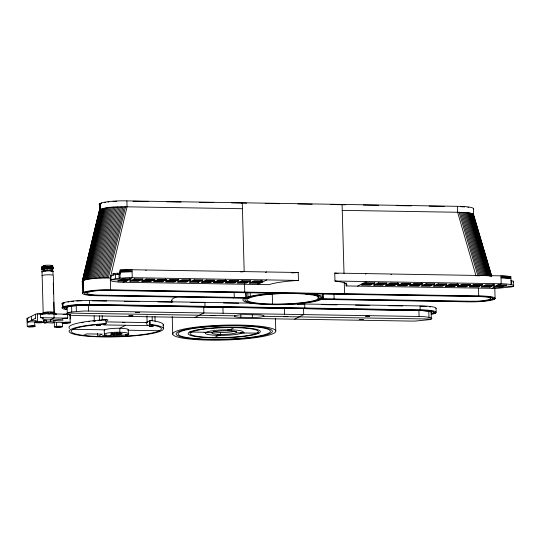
<?xml version="1.0" encoding="UTF-8"?>
<svg xmlns="http://www.w3.org/2000/svg" width="541" height="541" viewBox="0 0 541 541"><rect width="100%" height="100%" fill="white"/><g stroke="black" fill="none" stroke-linecap="round" stroke-linejoin="round"><path stroke-width="0.81" d="M53.309 268.289L47.703 267.822L43.652 268.295L43.591 271.156L44.903 271.021L44.768 266.355L52.234 266.476L53.288 267.606L53.309 268.289L52.795 268.444C50.259 266.388 43.185 270.561 43.598 266.51L44.768 266.355M52.795 268.444L52.741 266.659M110.033 290.179L110.614 289.881L110.283 277.973L127.047 206.824L126.885 200.873M82.597 293.425L82.259 281.327L99.463 210.185C107.138 206.074 116.964 207.291 125.532 206.797L242.422 208.725M99.544 209.989L82.266 281.516L82.536 281.888M82.36 281.705L99.713 209.793M82.935 280.252L83.524 277.797M84.511 273.712L85.302 270.439M88.271 258.172L89.454 253.269M91.037 246.723L91.632 244.268M92.619 240.184L93.41 236.911M96.379 224.643L97.17 221.377M99.145 213.195L99.74 210.747L99.294 204.227M82.259 281.327L84.017 280.177L101.221 209.036M84.017 280.177L84.619 279.988L101.816 208.846M84.619 279.988L85.275 279.805L102.479 208.664M85.275 279.805L86.012 279.629L103.216 208.488M86.012 279.629L86.817 279.454L104.021 208.312M86.817 279.454L87.689 279.291L104.893 208.15M87.689 279.291L88.629 279.129L105.826 207.987M88.629 279.129L89.623 278.98L106.827 207.839M89.623 278.98L90.678 278.838L107.875 207.69M90.678 278.838L91.781 278.703L108.978 207.555M91.781 278.703L92.924 278.574L110.127 207.433M92.924 278.574L94.114 278.459L111.318 207.318M94.114 278.459L95.338 278.351L112.542 207.21M95.338 278.351L96.596 278.257L113.793 207.115M96.596 278.257L97.874 278.175L115.077 207.034M97.874 278.175L99.179 278.101L116.376 206.96M99.179 278.101L100.491 278.04L117.688 206.899M100.491 278.04L101.816 277.993L119.013 206.851M101.816 277.993L103.142 277.959L120.339 206.818M103.142 277.959L104.46 277.939L121.664 206.797M104.46 277.939L105.779 277.925L122.976 206.784M105.779 277.925L107.077 277.925L124.281 206.784M107.077 277.925L108.328 277.946L125.532 206.797M46.918 313.658L47.351 312.056L50.306 311.988L53.694 312.292L56.061 313.996M41.583 269.154L42.556 269.283L41.583 269.154L41.995 267.315L44.443 267.166M473.483 214.96C470.569 211.497 463.515 213.019 459.14 212.288L342.25 210.368M44.802 314.145L45.958 312.171L47.351 312.056M49.157 270.818L47.682 270.852L47.547 266.186L49.184 267.146L53.288 267.606M431.522 312.793C430.832 310.507 426.132 311.325 424.043 310.744A19.287 2.786 -1.6 0 0 418.91 310.534L88.345 305.097A19.287 2.786 -1.6 0 0 82.739 305.124L69.803 306.226L66.719 307.099L66.097 307.714L66.678 308.309M513.673 282.064L513.51 281.32L510.954 280.542M43.321 314.03L44.741 312.326L45.958 312.171M99.375 204.038L101.654 202.889M62.005 303.643L64.278 302.5A20.233 2.921 -1.6 0 1 86.729 300.451L251.863 303.149M62.114 307.619L64.393 306.47M82.678 293.046L84.951 291.897M495.015 298.646L492.736 299.795M42.022 314.301L43.794 312.522L44.741 312.326M41.914 314.314L43.084 313.165M42.029 313.794L43.794 312.522M41.738 314.064L43.179 312.732L42.029 271.562L42.813 271.359M41.988 271.778L41.934 271.988M43.632 267.7L43.571 265.516A5.518 0.798 -1.6 0 1 52.714 265.665L52.781 271.738L53.065 271.312A5.721 0.825 -1.6 0 0 50.516 270.865L49.103 270.845L49.021 267.964L50.584 267.869L50.286 266.226M54.31 320.515L52.89 319.927L47.608 319.839L43.348 320.705L43.997 321.09M207.933 332.323L204.011 332.336L212.349 332.397M205.688 332.587L205.208 333.026A19.063 2.752 -1.6 0 0 214.189 335.204L216.907 335.312M220.728 335.332L216.718 335.427L223.629 335.359A19.063 2.752 -1.6 0 0 240.434 333.601L241.665 333.175M227.775 329.854L231.785 329.76L224.873 329.827A19.063 2.752 -1.6 0 0 208.069 331.586L206.838 332.012M244.41 332.925L240.481 332.938L258.808 333.161M242.814 332.6L243.301 332.16A19.063 2.752 -1.6 0 0 234.314 329.983L231.595 329.875M346.152 285.939L346.585 285.553A40.534 5.85 -1.6 0 0 335.927 281.137L334.974 281.029L334.757 273.09L502.048 275.849L510.853 276.573L511.069 284.519L513.808 285.432L513.341 286.331A14.167 2.042 -1.6 0 1 511.597 286.913L497.713 288.306A19.287 2.786 -1.6 0 1 492.1 288.339L346.152 285.939L346.071 282.963M391.447 274.571L390.994 274.301M120.007 274.111C117.431 274.808 111.128 274.071 110.607 276.782M318.453 297.077L318.5 298.754L468.668 301.229A19.672 2.84 -1.6 0 0 474.41 301.195C479.394 301.736 502.569 298.443 483.228 296.752A19.672 2.84 -1.6 0 0 477.987 296.536L109.018 290.463A19.672 2.84 -1.6 0 0 103.277 290.497C98.293 289.956 75.118 293.249 94.459 294.94A19.672 2.84 -1.6 0 0 99.706 295.156L249.874 297.624M433.787 313.733L436.06 312.59A20.233 2.921 -1.6 0 0 422.92 309.946L86.851 304.407A20.233 2.921 -1.6 0 0 64.345 306.47M244.627 298.145A40.135 5.795 -1.6 0 0 268.079 304.563L271.467 304.644L272.542 304.056A36.119 5.214 -1.6 0 0 317.574 299.349L318.872 298.422L319.075 297.509A36.119 5.214 -1.6 0 0 313.259 295.102L307.119 294.236A36.119 5.214 -1.6 0 0 277.918 293.756L268.836 294.372A36.119 5.214 -1.6 0 0 254.135 296.441L248.468 298.213A36.119 5.214 -1.6 0 0 272.542 304.056L272.265 293.966M271.298 304.644L271.961 304.353A38.127 5.505 -1.6 0 0 319.494 299.376L320.86 298.402L321.077 297.435A38.127 5.505 -1.6 0 0 316.634 295.264L315.782 295.075A28.457 4.105 -1.6 0 0 311.941 294.405L305.09 293.689L313.462 294.176A29.965 4.328 -1.6 0 1 317.506 294.886L318.406 295.075A40.135 5.795 -1.6 0 1 323.085 297.367L322.368 298.821L320.434 298.788M265.557 272.495L266.598 271.967M241.678 203.064L242.26 202.767L244.187 271.778M27.334 322.368L35.564 318.216L35.456 314.247L27.219 318.399L27.334 322.368A4.01 0.582 -1.6 0 1 30.776 321.861A4.01 0.582 -1.6 0 1 34.712 322.057L36.254 321.895M120.116 278.081L119.886 270.142L132.024 269.756L298.233 272.488L298.463 280.427L132.254 277.695A19.287 2.786 -1.6 0 0 126.641 277.729L116.349 278.487L111.013 279.711A14.167 2.042 -1.6 0 0 110.405 280.312L112.163 281.286L118.046 282.057A19.287 2.786 -1.6 0 0 123.172 282.267L125.384 281.158M126.837 280.421L128.582 279.541M130.043 278.811L132.254 277.695L132.024 269.756M126.351 281.171L127.804 280.441L119.182 280.299L117.728 281.029L126.351 281.171L126.31 279.683M129.556 279.562L131.01 278.825L122.388 278.683L120.927 279.42L129.556 279.562L129.509 278.067M98.969 295.751L99.551 295.454M89.042 304.745L89.623 304.448L89.508 300.478M162.266 281.76L163.72 281.029L155.098 280.887L153.644 281.618L162.266 281.76L162.226 280.272M165.465 280.15L166.919 279.42L158.297 279.278L156.843 280.008L165.465 280.15L165.424 278.662M105.326 320.022L106.002 319.684L106.11 323.653L103.615 324.911L147.767 325.641L150.669 324.431A47.162 6.81 -1.6 0 1 142.026 335.028A47.162 6.81 -1.6 0 1 72.913 333.885A47.162 6.81 -1.6 0 1 105.556 323.687L106.11 323.653M189.411 280.542L190.865 279.812L182.243 279.67L180.789 280.4L189.411 280.542L189.37 279.055M341.499 204.708L342.081 204.41L344.008 273.415M198.182 282.355L199.636 281.618L191.014 281.476L189.56 282.213L198.182 282.355L198.141 280.867M105.441 323.991L103.155 324.147A45.153 6.519 -1.6 0 0 83.328 335.386L85.41 335.63A45.153 6.519 -1.6 0 0 97.644 336.475L103.75 336.333C111.757 335.792 98.293 335.467 103.75 336.333M104.913 335.745L106.34 335.028M125.695 325.276L119.757 328.265L119.865 332.235M103.169 336.624L108.917 336.658L110.912 335.657M222.121 282.747L223.575 282.017L214.953 281.875L213.499 282.605L222.121 282.747L222.081 281.259M225.327 281.137L226.78 280.4L218.158 280.258L216.704 280.995L225.327 281.137L225.279 279.643M105.847 321.888L145.914 322.551L150.554 320.461A47.162 6.81 -1.6 0 1 163.064 325.439M258.037 283.342L259.491 282.605L250.868 282.463L249.415 283.2L258.037 283.342L257.989 281.753M261.235 281.726L262.696 280.995L254.074 280.853L252.613 281.584L261.235 281.726L261.195 280.137M257.746 284.485L266.828 279.907M233.11 297.956L234.273 297.367L234.145 292.607M243.592 292.681L244.755 292.093L244.512 283.356M194.801 317.52L203.883 312.948L203.72 306.99L204.998 306.348L204.89 302.378L190.831 302.446M293.499 293.499L294.081 293.208M213.776 337.875L218.138 335.67L218.104 334.352M219.301 335.089L220.64 334.412L220.586 332.424M227.862 330.774L229.201 330.098M230.365 329.516L234.726 327.312M303.657 308.58L304.82 307.991L304.711 304.022L297.415 304.204M357.527 286.128L366.609 281.55M332.931 299.599L334.101 299.011L333.966 294.25M343.413 294.324L344.576 293.736L344.265 282.618M294.629 319.163L303.704 314.591L303.542 308.634M394.227 285.58L395.681 284.85L387.058 284.708L385.605 285.438L394.227 285.58L394.186 284.093M397.425 283.964L398.886 283.234L390.264 283.092L388.803 283.822L397.425 283.964L397.385 282.476M418.173 285.973L419.627 285.242L411.004 285.1L409.544 285.831L418.173 285.973L418.125 284.485M421.371 284.363L422.825 283.626L414.203 283.484L412.749 284.221L421.371 284.363L421.331 282.875M454.082 286.568L455.542 285.831L446.913 285.689L445.459 286.426L454.082 286.568L454.041 285.073M457.287 284.951L458.741 284.221L450.119 284.079L448.665 284.809L457.287 284.951L457.246 283.464M419.613 310.182L420.195 309.892L420.087 305.922M489.997 287.156L491.451 286.426L482.829 286.284L481.375 287.014L489.997 287.156L489.957 285.668M493.203 285.547L494.657 284.809L486.034 284.667L484.574 285.405L493.203 285.547L493.155 284.052M492.1 288.339L494.312 287.23M495.772 286.493L497.517 285.614M498.971 284.884L501.182 283.768A19.287 2.786 -1.6 0 1 506.308 283.978L511.069 284.519M467.072 301.81L467.654 301.513M478.136 296.238L478.717 295.941L478.494 288.001M365.344 274.138L366.392 273.611M82.624 293.046A20.233 2.921 -1.6 0 0 95.811 295.684L246.547 298.179L252.532 296.306A38.127 5.505 -1.6 0 1 265.049 294.412L266.564 294.27A28.457 4.105 -1.6 0 1 272.732 293.763L281.915 293.31L272.191 293.499A29.965 4.328 -1.6 0 0 265.699 294.034L264.103 294.182A40.135 5.795 -1.6 0 0 250.923 296.177L245.999 297.564L245.871 292.796M83.328 335.386L86.939 333.878L102.296 334.128L97.644 336.475L97.549 333.297M52.639 268.133L52.288 268.262L52.362 271.142L53.065 271.312M43.638 322.477C46.682 321.807 52.301 320.928 54.195 322.652C51.267 323.795 48.176 321.936 44.876 323.105L43.638 322.477L43.584 320.495L44.876 323.105M36.281 321.577L34.712 322.057L34.82 326.027C30.181 325.743 26.117 327.393 33.048 326.216M42.644 271.345L43.726 271.169M120.515 334.521L122.428 333.858L120.799 333.276L116.572 333.114L112.23 333.472L110.317 334.135L113.177 334.825L119.23 334.69L120.515 334.521L120.481 333.195M80.487 305.212L71.608 306.003L67.104 307.105A14.167 2.042 -1.6 0 0 66.496 307.707L66.82 308.147M71.777 311.954C62.032 313.293 69.356 315.565 74.306 315.417A19.287 2.786 -1.6 0 0 79.432 315.626L409.997 321.063A19.287 2.786 -1.6 0 0 415.61 321.029L429.493 319.636A14.167 2.042 -1.6 0 0 431.846 318.453L430.088 317.472L424.205 316.701A19.287 2.786 -1.6 0 0 419.079 316.492L88.514 311.048A19.287 2.786 -1.6 0 0 82.901 311.082L71.777 311.954L71.608 306.003M311.941 294.405L313.462 294.176M88.69 321.638L89.86 321.476M65.069 314.585L67.497 314.483M40.46 322.483L41.522 322.206L37.512 322.301L41.407 322.713M102.513 319.981L105.657 319.974M57.481 326.615L56.426 326.892L60.436 326.798L56.541 326.385L56.426 322.416L54.296 321.902M43.517 267.47L49.184 267.146L49.204 267.829L47.601 267.971M43.53 268.16L44.775 268.005M315.782 295.075L317.506 294.886L317.459 293.296M113.116 275.572L113.062 273.584L120.643 273.144M509.372 276.742L510.853 276.573M63.121 323.072C67.76 323.356 71.831 321.706 64.893 322.882M44.802 270.994L47.689 270.818M44.903 271.021L46.249 270.906L46.12 266.246M240.42 271.873L242.835 271.859M291.836 272.928L298.233 272.488M119.953 272.123L132.085 271.738M42.13 271.981L41.968 266.321L44.409 266.172M51.084 265.766L52.714 265.665M298.463 280.427L297.151 280.502A40.534 5.85 -1.6 0 0 270.209 284.296L269.12 284.674L123.172 282.267M106.002 319.684L105.441 319.717A47.162 6.81 -1.6 0 0 69.64 328.441M38.837 314.044L40.352 314.037M81.569 305.104L82.719 305.07A19.672 2.84 -1.6 0 1 88.454 305.036L419.032 310.473A19.672 2.84 -1.6 0 1 424.279 310.69C425.862 311.17 432.956 310.615 431.454 313.104L435.329 313.144M321.09 297.591L323.099 297.53L322.984 293.56M320.975 298.192L322.97 298.159L322.842 293.398M145.671 270.23L146.185 270.23M87.277 292.525L83.402 292.485L83.071 280.576L100.349 209.394L100.186 203.436L101.438 203.47L100.105 203.477L100.274 209.435M490.362 297.577L490.41 299.159L494.285 299.207M64.041 303.095L62.736 303.088L62.844 307.058L67.104 307.105L67.273 313.063L234.855 315.822A9.028 1.305 -1.6 0 1 246.114 314.639L257.631 314.835A9.028 1.305 -1.6 0 1 263.65 316.296L431.238 319.055M271.467 304.644L274.774 304.678A40.135 5.795 -1.6 0 0 321.415 299.41M133.039 201.272L148.2 201.523M166.736 201.827L181.052 202.064M199.582 202.368L213.891 202.605M231.575 202.895L246.71 203.145M265.164 203.45L279.426 203.686M297.881 203.984L312.137 204.221M330.592 204.525L345.706 204.775M363.39 205.066L378.544 205.316M396.222 205.607L411.383 205.857M429.074 206.148L444.242 206.398M120.366 270.101L127.71 270.223M508.1 276.485L510.548 276.525M334.974 281.029L501.182 283.768L500.966 275.829M108.328 277.946L110.283 277.973M262.284 282.199L111.013 279.711L110.898 275.741M362.071 283.842L513.341 286.331M108.112 290.145L480.056 296.265A18.205 2.631 -1.6 0 1 492.411 299.193M249.137 297.915L97.63 295.427A18.205 2.631 -1.6 0 1 85.275 292.498A18.205 2.631 -1.6 0 1 108.085 290.159M469.574 301.547L318.074 299.051L318.007 296.529M319.494 299.376L470.278 301.851A20.233 2.921 -1.6 0 0 492.783 299.795M289.611 303.772L422.832 305.969A20.233 2.921 -1.6 0 1 435.999 308.613M92.301 300.83L106.618 301.067M124.308 301.357L139.47 301.608M157.999 301.912L172.309 302.142M223.595 302.987L238.696 303.237M321.807 304.603L336.962 304.853M355.484 305.158L369.801 305.395M388.337 305.699L402.653 305.935M87.554 304.718L421.101 310.209M234.855 315.822A9.028 1.305 -1.6 0 0 240.873 317.283L252.397 317.472A9.028 1.305 -1.6 0 0 263.65 316.296M40.568 317.695L67.713 318.142L67.605 314.172L40.453 313.726L40.568 317.695A4.01 0.582 -1.6 0 1 42.813 318.493M36.301 320.373L31.446 320.292L31.337 316.323M54.141 320.664L63.04 320.813M73.069 329.313L104.744 329.834M159.453 330.74L127.784 330.213A12.037 1.738 -1.6 0 0 116.653 328.279A12.037 1.738 -1.6 0 0 104.541 330.74M189.695 332.025L204.092 332.262M240.569 332.864L236.153 332.789L236.119 331.464M126.506 334.527L128.927 334.568L125.816 336.137L125.776 334.548M44.497 269.147L42.198 269.303M501.02 277.81L510.9 278.561M492.33 299.193L494.203 299.247M85.356 292.498L83.483 292.444L83.152 280.536M64.061 303.082L62.81 303.048L62.925 307.017L64.798 307.072M433.375 313.138L435.255 313.185M247.94 297.597L246.114 297.523L245.979 292.762M249.732 297.016L247.981 296.928L247.846 292.16M251.937 296.448L250.287 296.333L250.172 292.363M52.362 271.142L50.414 270.892L50.333 268.018M334.757 273.09L338.01 273.523M43.571 265.516L45.288 265.732M114.435 273.793L113.062 273.584M41.569 268.471L42.178 268.62M42.712 319.089L46.262 319.947L46.316 321.936M265.699 294.034L266.564 294.27M41.995 267.315L42.502 267.497M272.191 293.499L272.732 293.763M50.563 267.186L48.974 266.179L49.184 267.146M43.598 266.51L44.761 267.322M56.257 314.274L54.215 312.482M53.694 312.292L55.926 314.233M52.822 312.143L54.452 313.78M51.672 312.035L53.099 313.956M41.968 275.856L42.137 275.531A5.721 0.825 -1.6 0 1 48.541 274.781A5.721 0.825 -1.6 0 1 53.322 275.491L54.12 312.914L53.823 302.162M145.914 322.551L147.767 325.641M50.306 311.988L51.131 313.881M52.234 266.476L52.619 267.45M51.395 266.334L51.523 270.994M473.47 214.392L491.81 276.492M473.294 214.209L491.627 276.309M473.03 214.033L491.363 276.126M472.678 213.857L491.012 275.957M472.246 213.688L490.579 275.788M471.732 213.526L490.308 276.431M471.143 213.37L489.713 276.275M470.474 213.228L488.807 275.322M469.73 213.086L488.307 275.991M468.919 212.958L487.495 275.863M468.039 212.843L486.616 275.748M467.099 212.735L485.669 275.633M466.099 212.633L484.668 275.538M465.044 212.545L483.613 275.45M463.935 212.471L482.511 275.376M462.785 212.41L481.362 275.308M461.595 212.356L480.171 275.261M460.371 212.315L479.177 276.025M459.14 212.288L477.953 275.998M476.053 275.971L457.625 212.268L457.456 206.31M48.839 311.995L49.028 314.362M513.26 281.178L513.375 285.148M511.543 280.664L511.664 284.634M130.922 269.743L130.983 271.724M129.806 269.736L129.867 271.724M128.684 269.743L128.738 271.731M127.548 269.763L127.608 271.744M126.418 269.79L126.479 271.771M125.289 269.824L125.35 271.812M124.173 269.871L124.234 271.853M123.064 269.925L123.125 271.907M121.982 269.986L122.043 271.974M120.92 270.06L120.981 272.049M119 274.206L119.115 278.169M115.402 274.632L115.517 278.601M494.799 287.94L495.096 298.456M473.395 208.623L473.571 214.77M436.026 308.235L436.134 312.204M431.103 311.914L431.272 317.871M428.797 311.285L428.966 317.236M418.91 310.534L419.079 316.492M284.336 308.323L284.505 314.274M275.423 318.284L275.775 330.936M252.302 314.294L252.397 317.472M240.813 314.903L240.873 317.283M222.919 307.308L223.081 313.266M171.781 300.505L171.828 302.189M172.227 316.532L172.728 334.25M163.267 324.546L163.382 328.515M154.963 316.532L155.091 321.293M152.136 316.83L152.244 320.799M150.155 320.414L150.263 324.384M149.478 320.752L149.593 324.722L151.149 324.938A45.153 6.519 -1.6 0 1 126.52 336.096L123.619 336.259A45.153 6.519 -1.6 0 1 108.917 336.658M146.915 315.917L147.098 322.274M128.291 329.753L128.406 333.723A12.037 1.738 -1.6 0 1 110.019 335.65A12.037 1.738 -1.6 0 1 110.702 332.62A12.037 1.738 -1.6 0 1 128.406 333.723M119.831 271.92L119.892 273.902M120.819 333.128L120.859 334.453M117.505 273.09L117.546 274.415M119.189 333.053L119.23 334.69M117.708 333.175L117.749 334.811M116.132 333.242L116.18 334.879M114.57 333.249L114.618 334.879M113.13 333.195L113.177 334.825M111.906 333.08L111.953 334.717M104.237 330.301L104.345 334.27M102.168 315.66L102.283 319.63M99.348 315.958L99.476 320.725M94.148 315.843L94.303 321.401M88.345 305.097L88.514 311.048M76.207 305.482L76.376 311.433M70.283 314.821L70.391 318.791A4.01 0.582 -1.6 0 1 69.958 318.94M69.978 314.389L70.202 322.328M62.33 322.788L62.438 326.757A4.01 0.582 -1.6 0 1 56.311 327.4A4.01 0.582 -1.6 0 1 56.541 326.385A4.01 0.582 -1.6 0 1 62.438 326.757M52.971 271.738L53.052 274.706M53.288 283.153L53.593 293.898M54.032 313.949L54.141 317.919L50.462 319.772L50.516 321.76M54.296 322.47L54.418 326.94M53.782 322.057L53.728 320.069L63.013 319.102A4.01 0.582 -1.6 0 1 63.453 318.446A4.01 0.582 -1.6 0 1 67.713 318.142M37.403 313.854L37.62 321.794A4.01 0.582 -1.6 0 0 37.397 322.801A4.01 0.582 -1.6 0 0 43.523 322.159A4.01 0.582 -1.6 0 0 37.62 321.794M27.05 318.548L27.273 326.494M510.197 276.465L510.244 278.453M509.48 276.363L509.527 278.351M508.709 276.268L508.756 278.257M507.884 276.187L507.938 278.169M507.012 276.106L507.066 278.094M506.092 276.038L506.146 278.02M505.132 275.978L505.186 277.959M504.138 275.924L504.185 277.912M503.11 275.883L503.157 277.864M502.048 275.849L502.102 277.837M101.992 319.697A4.01 0.582 -1.6 0 1 106.814 319.684A4.01 0.582 -1.6 0 1 107.294 320.373M147.267 322.118A4.01 0.582 -1.6 0 1 147.7 321.969M94.905 321.097A4.01 0.582 -1.6 0 1 95.574 320.962M81.894 322.747A45.153 6.519 -1.6 0 1 83.206 322.504M92.944 321.097A45.153 6.519 -1.6 0 1 94.871 320.887M98.198 320.563A45.153 6.519 -1.6 0 1 101.64 320.279M122.449 322.422A12.037 1.738 -1.6 0 1 124.883 322.646M172.444 301.452A51.571 7.446 -1.6 0 1 176.346 297.063M234.76 331.268A12.443 1.799 -1.6 0 1 213.228 331.755M66.827 309.154A18.205 2.631 -1.6 0 1 64.717 307.065A18.205 2.631 -1.6 0 1 87.527 304.732M68.01 302.108A18.205 2.631 -1.6 0 1 68.795 301.959M71.493 301.553A18.205 2.631 -1.6 0 1 73.522 301.317M76.829 301.033A18.205 2.631 -1.6 0 1 81.535 300.803M431.461 313.807A18.205 2.631 -1.6 0 0 433.463 313.138A18.205 2.631 -1.6 0 0 421.081 310.216M420.972 306.247A18.205 2.631 -1.6 0 1 426.328 306.476M429.831 306.842A18.205 2.631 -1.6 0 1 430.568 306.957M66.692 309.621A20.233 2.921 -1.6 0 1 62.066 307.619M62.452 304.576A20.233 2.921 -1.6 0 1 61.958 303.65M433.699 313.8A20.233 2.921 -1.6 0 1 431.475 314.335M104.65 202.652A18.205 2.631 -1.6 0 1 105.38 202.503M107.916 202.07A18.205 2.631 -1.6 0 1 108.863 201.942M113.069 201.509A18.205 2.631 -1.6 0 1 116.531 201.286M271.961 304.353A38.127 5.505 -1.6 0 1 246.547 298.179M492.283 299.261A18.205 2.631 -1.6 0 1 469.473 301.601M460.58 206.696A18.205 2.631 -1.6 0 1 464.651 206.939M467.938 207.352A18.205 2.631 -1.6 0 1 468.607 207.474M495.062 298.646A20.233 2.921 -1.6 0 0 481.875 296.008L107.409 289.841A20.233 2.921 -1.6 0 0 84.903 291.897M473.368 209.009A20.233 2.921 -1.6 0 0 460.181 206.371L124.112 200.833A20.233 2.921 -1.6 0 0 101.607 202.889M99.821 204.971A20.233 2.921 -1.6 0 1 99.328 204.038M27.151 318.696A4.01 0.582 -1.6 0 1 28.315 318.115M35.388 314.551A4.01 0.582 -1.6 0 1 38.384 313.773A4.01 0.582 -1.6 0 1 43.199 314.071M70.35 314.524A4.01 0.582 -1.6 0 1 69.85 314.97M63.033 314.544A4.01 0.582 -1.6 0 1 68.558 314.206M35.395 318.372A4.01 0.582 -1.6 0 1 35.564 318.216M56.426 322.416A4.01 0.582 -1.6 0 1 60.863 322.362A4.01 0.582 -1.6 0 1 62.161 322.936M42.475 266.503A5.518 0.798 -1.6 0 1 41.968 266.321M96.508 325.249L100.43 325.236L96.508 325.249M128.954 315.741L132.876 315.728L128.954 315.741M135.358 312.515L139.28 312.502L135.358 312.515M149.296 326.122L153.218 326.101L149.296 326.122M210.862 315.423L214.784 315.41L210.862 315.423M283.809 316.627L287.731 316.613L283.809 316.627M359.312 319.535L363.241 319.521L359.312 319.535M365.716 316.309L369.638 316.296L365.716 316.309M131.152 280.495L129.698 281.225L138.32 281.367L139.781 280.637L131.152 280.495M134.357 278.879L132.903 279.616L141.526 279.758L142.98 279.021L134.357 278.879M143.128 280.691L141.668 281.421L150.297 281.563L151.751 280.833L143.128 280.691M146.327 279.075L144.873 279.812L153.495 279.954L154.949 279.217L146.327 279.075M167.068 281.083L165.614 281.82L174.236 281.962L175.69 281.225L167.068 281.083M170.273 279.474L168.812 280.204L177.441 280.346L178.895 279.616L170.273 279.474M179.037 281.279L177.583 282.017L186.205 282.159L187.666 281.421L179.037 281.279M194.212 279.866L192.758 280.596L201.38 280.738L202.834 280.008L194.212 279.866M202.983 281.678L201.529 282.409L210.151 282.551L211.605 281.82L202.983 281.678M206.182 280.062L204.728 280.793L213.35 280.935L214.811 280.204L206.182 280.062M226.929 282.071L225.469 282.801L234.091 282.943L235.551 282.213L226.929 282.071M230.128 280.454L228.674 281.192L237.296 281.334L238.75 280.596L230.128 280.454M238.899 282.267L237.445 282.997L246.067 283.139L247.521 282.409L238.899 282.267M242.097 280.651L240.644 281.388L249.266 281.53L250.72 280.793L242.097 280.651M363.119 284.309L361.659 285.046L370.281 285.188L371.741 284.451L363.119 284.309M366.318 282.7L364.864 283.43L373.486 283.572L374.94 282.842L366.318 282.7M375.089 284.505L373.635 285.242L382.257 285.384L383.711 284.647L375.089 284.505M378.287 282.896L376.834 283.626L385.456 283.768L386.91 283.038L378.287 282.896M399.028 284.904L397.574 285.634L406.196 285.776L407.65 285.046L399.028 284.904M402.233 283.288L400.78 284.025L409.402 284.167L410.856 283.43L402.233 283.288M422.974 285.296L421.52 286.027L430.142 286.169L431.596 285.438L422.974 285.296M426.173 283.68L424.719 284.417L433.341 284.559L434.795 283.822L426.173 283.68M434.944 285.492L433.49 286.223L442.112 286.365L443.566 285.634L434.944 285.492M438.149 283.883L436.688 284.613L445.317 284.755L446.771 284.025L438.149 283.883M458.89 285.885L457.436 286.622L466.058 286.764L467.512 286.027L458.89 285.885M462.088 284.275L460.634 285.006L469.257 285.148L470.711 284.417L462.088 284.275M470.859 286.081L469.405 286.818L478.028 286.96L479.482 286.223L470.859 286.081M474.058 284.471L472.604 285.202L481.226 285.344L482.68 284.613L474.058 284.471M494.799 286.48L493.345 287.21L501.967 287.352L503.428 286.622L494.799 286.48M498.004 284.864L496.55 285.601L505.172 285.743L506.626 285.006L498.004 284.864M205.188 337.543A36.119 5.214 -1.6 0 0 260.343 331.775A36.119 5.214 -1.6 0 0 207.23 328.461A36.119 5.214 -1.6 0 0 205.188 337.543M206.249 337.273A34.117 4.923 -1.6 0 0 258.334 331.822A34.117 4.923 -1.6 0 0 208.17 328.691A34.117 4.923 -1.6 0 0 206.249 337.273M199.893 338.923A46.154 6.661 -1.6 0 0 270.365 331.552A46.154 6.661 -1.6 0 0 202.496 327.312A46.154 6.661 -1.6 0 0 199.893 338.923M198.831 339.193A48.163 6.952 -1.6 0 0 272.366 331.505A48.163 6.952 -1.6 0 0 201.55 327.082A48.163 6.952 -1.6 0 0 198.831 339.193M197.032 339.66A51.571 7.446 -1.6 0 0 275.775 331.43A51.571 7.446 -1.6 0 0 199.947 326.69A51.571 7.446 -1.6 0 0 197.032 339.66M217.685 334.297A12.443 1.799 -1.6 0 0 236.681 332.309A12.443 1.799 -1.6 0 0 218.388 331.166A12.443 1.799 -1.6 0 0 217.685 334.297M29.167 326.947A4.01 0.582 -1.6 0 0 35.293 326.311A4.01 0.582 -1.6 0 0 29.39 325.939A4.01 0.582 -1.6 0 0 29.167 326.947M64.541 323.248A4.01 0.582 -1.6 0 0 70.675 322.605A4.01 0.582 -1.6 0 0 64.771 322.24A4.01 0.582 -1.6 0 0 64.541 323.248"/></g></svg>
